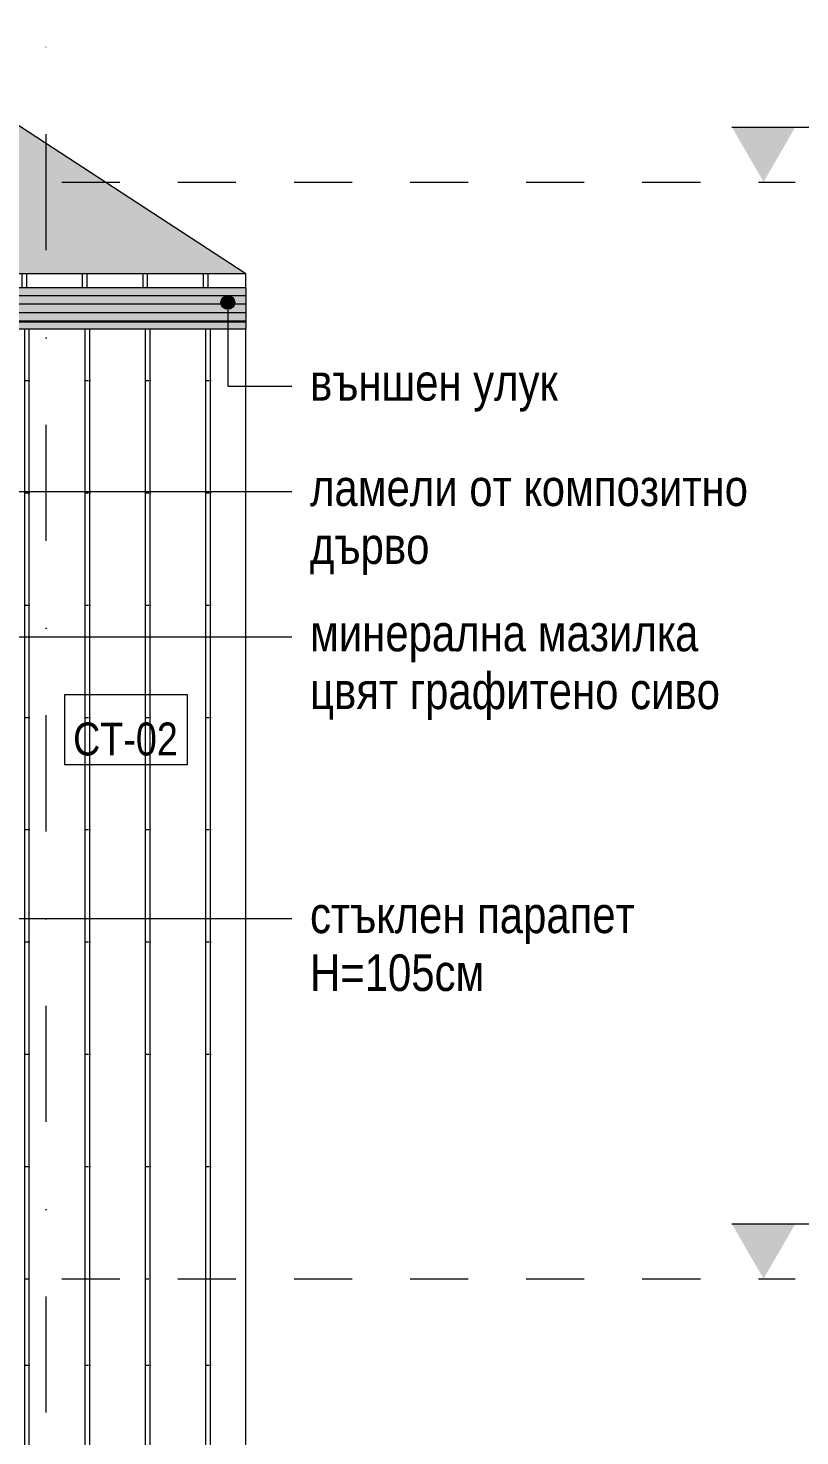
# Model space of a CAD drawing. Header units: centimetres. Extents: x 0 to 25250, y 0 to 2250.
# Drawn here: x 24243.2 to 24454.2, y 1613.6 to 1998.6 of the extents above; entities that cross this region are included whole.
import ezdxf

# ---------------------------------------------------------------- set-up
doc = ezdxf.new("R2010")
doc.units = ezdxf.units.CM
doc.linetypes.add('24-View-2$0$Dash', pattern=[31.75, 15.875, -15.875])
doc.linetypes.add('24-View-2$0$Dash dot', pattern=[79.375, 31.75, -23.8125, 0, -23.8125])
for name, color, linetype, lineweight in [('A-FLOR-LEVL', 7, 'Continuous', 9), ('A-ROOF', 7, 'Continuous', 9), ('A-ROOF-OTLN', 7, 'Continuous', 9), ('A-ROOF-PATT', 7, 'Continuous', 9), ('A-WALL', 7, 'Continuous', 9), ('A-WALL-IDEN', 7, 'Continuous', 9), ('A-WALL-PATT', 7, 'Continuous', 9), ('G-ANNO-TEXT', 7, 'Continuous', 9), ('S-GRID', 7, 'Continuous', 9)]:
    doc.layers.add(name, color=color, linetype=linetype, lineweight=lineweight)
doc.styles.add('24-View-2$0$Arial Narrow_1', font='ARIALN.TTF', dxfattribs={"height": 8.999999999999995})
doc.styles.add('24-View-2$0$Arial Narrow_2', font='ARIALN.TTF', dxfattribs={"height": 10})

# ---------------------------------------------------------------- blocks, each defined once
blk = doc.blocks.new('Level - w_ name-271244-ИЗТОК')
at = {"layer": 'A-FLOR-LEVL'}
blk.add_hatch(color=256, dxfattribs=at).paths.add_polyline_path([(143.454969445102, 15.00000000000006), (160.7754775207908, 15), (152.1152234829463, 5.287437154777306e-15)])
blk.add_line((143.454969445102, 15.00000000000006), (229.0350487621231, 14.99999999999978), dxfattribs=at)

msp = doc.modelspace()

# ---------------------------------------------------------------- hatches: boundary and pattern name
at = {"layer": 'A-ROOF-PATT', "true_color": 0x8b8b8b}
h = msp.add_hatch(dxfattribs=at)
h.set_pattern_fill('FP2_17', color=252, style=0, pattern_type=2)
h.set_pattern_definition([(0, (21664.58906137185, 2328.148239899185), (16.51, 6.907999999999999), [0.8382, -15.672]), (90, (21648.07906137185, 2328.148239899185), (-16.51, 6.908), [6.907999999999999, 0]), (90, (21649.34906137185, 2328.148239899185), (-16.51, 6.908), [6.907999999999999, 0])])
h.paths.add_polyline_path([(23734.52575980738, 1931.434655043264), (23920.61930541744, 1931.434655043264), (23920.61930541744, 1957.26991969847), (24020.61930541744, 1957.26991969847), (24020.61930541744, 1931.434655043264), (24302.68616814516, 1931.434655043264), (24150.44292490205, 2030.707977227255), (23648.61930564453, 2030.707977227255), (23648.61930564453, 2042.251386783534), (23365.61930564453, 2042.251386783534), (23365.61930564453, 2027.244954360372), (23329.61930564453, 2027.244954360372), (23329.61930564453, 2042.251386783534), (23035.61930564452, 2042.251386783534), (23035.61930564453, 1952.21279224457), (23390.61930541744, 1952.21279224457), (23390.61930541744, 1982.623078712745), (23525.61930564453, 1982.623078712745), (23525.61930564453, 1931.434655043264), (23728.28736307592, 1931.434655043264)])
h = msp.add_hatch(dxfattribs=at)
h.set_pattern_fill('FP2_16', color=252, style=0, pattern_type=2)
h.set_pattern_definition([(0, (24357.12906137185, 1881.557239899185), (16.51, 30.709), [0.8382, -15.672]), (90, (24340.61906137185, 1881.557239899185), (-16.51, 30.709), [30.709, 0]), (90, (24341.88906137185, 1881.557239899185), (-16.51, 30.709), [30.709, 0])])
h.paths.add_polyline_path([(24295.98146563889, 1927.625119536862), (24302.68616814516, 1927.625119536862), (24302.68616814516, 1931.434655043264), (24020.61930541744, 1931.434655043264), (24020.61930541744, 1927.625119536862), (24283.50467217597, 1927.625119536862)])
h.paths.add_polyline_path([(23528.65866766916, 1927.625119536862), (23920.61930541744, 1927.625119536862), (23920.61930541744, 1931.434655043264), (23525.61930564453, 1931.434655043264), (23525.61930564453, 1927.625119536862)])
at = {"layer": 'A-ROOF-PATT', "lineweight": 5, "true_color": 0xc0c0c0}
for points in [[(24020.61930541744, 1927.364584030461), (24302.68616814516, 1927.364584030461), (24302.68616814516, 1927.625119536862), (24020.61930541744, 1927.590214397592), (24020.61930541744, 1927.432015581443)], [(24140.02154735236, 1925.679835485639), (24302.68616814516, 1925.679835485639), (24302.68616814516, 1927.364584030461), (24020.61930541744, 1927.364584030461), (24020.61930541744, 1925.679835485639), (24133.7831506209, 1925.679835485639)], [(24295.98146563889, 1925.479835485639), (24302.68616814516, 1925.506630404882), (24302.68616814516, 1925.679835485639), (24020.61930541744, 1925.628071676619), (24020.61930541744, 1925.479835485639), (24283.50467217597, 1925.479835485639)], [(24020.61930541744, 1923.135015928013), (24302.68616814516, 1923.135015928013), (24302.68616814516, 1925.479835485639), (24020.61930541744, 1925.479835485639), (24020.61930541744, 1923.801476418777)], [(24020.61930541744, 1920.803223145708), (24302.68616814516, 1920.803223145708), (24302.68616814516, 1923.135015928013), (24020.61930541744, 1923.135015928013), (24020.61930541744, 1921.027994470091)], [(24302.68616814516, 1918.458403588083), (24302.68616814516, 1920.803223145708), (24020.61930541744, 1920.803223145708), (24020.61930541744, 1918.458403588083), (24295.98146563889, 1918.458403588083)], [(24020.61930541744, 1918.197868081681), (24302.68616814516, 1918.197868081681), (24302.68616814516, 1918.458403588083), (24020.61930541744, 1918.436664543887), (24020.61930541744, 1918.274014188458)], [(24121.30635715798, 1916.634655043265), (24302.68616814516, 1916.634655043265), (24302.68616814516, 1918.197868081681), (24020.61930541744, 1918.197868081681), (24020.61930541744, 1916.634655043265), (24108.82956369505, 1916.634655043265)], [(24295.98146563889, 1916.434655043264), (24302.68616814516, 1916.461449962507), (24302.68616814516, 1916.634655043265), (24020.61930541744, 1916.582891234244), (24020.61930541744, 1916.434655043264), (24271.02787871304, 1916.434655043264)]]:
    msp.add_hatch(color=9, dxfattribs=at).paths.add_polyline_path(points)
at = {"layer": 'A-WALL-PATT', "true_color": 0x8b8b8b}
h = msp.add_hatch(dxfattribs=at)
h.set_pattern_fill('FP2_24', color=252, style=0, pattern_type=2)
h.set_pattern_definition([(0, (14616.88206137185, 1656.557239899185), (16.51, 30.709), [0.8382, -15.672]), (90, (14600.37206137185, 1656.557239899185), (-16.51, 30.709), [30.709, 0]), (90, (14601.64206137185, 1656.557239899185), (-16.51, 30.709), [30.709, 0])])
h.paths.add_polyline_path([(24224.11930564453, 1656.557239899185), (24302.68616814522, 1656.557239899185), (24302.68616814522, 1916.434655043264), (24224.11930564453, 1916.434655043264), (24224.11930564453, 1886.803578408146), (24225.61930567506, 1886.803578408146), (24225.58207898738, 1884.23781813868), (24224.11930564453, 1884.23781813868), (24224.11930564453, 1677.719607704763)])
h = msp.add_hatch(dxfattribs=at)
h.set_pattern_fill('FP2_23', color=252, style=0, pattern_type=2)
h.set_pattern_definition([(0, (17836.33206137185, 1356.557239899185), (16.51, 30.709), [0.8382, -15.672]), (90, (17819.82206137185, 1356.557239899185), (-16.51, 30.709), [30.709, 0]), (90, (17821.09206137185, 1356.557239899185), (-16.51, 30.709), [30.709, 0])])
h.paths.add_polyline_path([(24271.02787871304, 1361.557239899185), (24302.68616814522, 1361.557239899185), (24302.68616814522, 1656.557239899185), (24224.11930564453, 1656.557239899185), (24224.11930564453, 1361.557239899185)])
at = {"layer": 'G-ANNO-TEXT'}
h = msp.add_hatch(color=256, dxfattribs=at)
edge = h.paths.add_edge_path()
edge.add_arc((24297.80110999269, 1923.637536680863), 1.875000000000114, 0, 360)

# ---------------------------------------------------------------- linework, layer by layer
at = {"layer": 'A-FLOR-LEVL', "linetype": '24-View-2$0$Dash'}
for p, q in [((22918.90578867697, 1956.557239899185), (24452.98153889264, 1956.557239899185)), ((22918.90578867697, 1656.557239899185), (24452.98153889264, 1656.557239899185))]:
    msp.add_line(p, q, dxfattribs=at)
at = {"layer": 'A-ROOF'}
for p, q in [((24302.68616814516, 1931.434655043264), (24150.44292490205, 2030.707977227255)), ((24302.68616814516, 1931.434655043264), (24020.61930541744, 1931.434655043264)), ((24302.68616814516, 1927.625119536861), (24302.68616814516, 1931.434655043264))]:
    msp.add_line(p, q, dxfattribs=at)
at = {"layer": 'A-ROOF-OTLN'}
for p, q in [((24302.68616814516, 1927.625119536862), (24020.61930541744, 1927.625119536862)), ((24020.61930541744, 1925.479835485639), (24302.68616814516, 1925.479835485639)), ((24302.68616814516, 1927.625119536861), (24302.68616814516, 1916.434655043264)), ((24302.68616814516, 1923.135015928013), (24020.61930541744, 1923.135015928013)), ((24302.68616814516, 1920.803223145707), (24020.61930541744, 1920.803223145707)), ((24302.68616814516, 1918.458403588083), (24020.61930541744, 1918.458403588083)), ((24302.68616814516, 1918.197868081681), (24020.61930541744, 1918.197868081681)), ((24020.61930541744, 1916.434655043264), (24302.68616814516, 1916.434655043264))]:
    msp.add_line(p, q, dxfattribs=at)
at = {"layer": 'A-WALL'}
msp.add_line((24302.68616814522, 1361.557239899185), (24302.68616814516, 1916.434655043264), dxfattribs=at)
at = {"layer": 'A-WALL-IDEN', "flags": 128}
msp.add_lwpolyline([(24253.24764013404, 1816.338984266346), (24286.69764013404, 1816.338984266346), (24286.69764013404, 1797.138984266347), (24253.24764013404, 1797.138984266347)], close=True, dxfattribs=at)
at = {"layer": 'G-ANNO-TEXT'}
for p, q in [((24297.80110999269, 1923.637536680863), (24297.80110999269, 1900.747514512158)), ((24297.80110999269, 1900.747514512158), (24315.28113542935, 1900.747514512158)), ((24077.34560395624, 1871.920594903221), (24315.28113542935, 1871.920594903221)), ((24079.43059622029, 1832.197226348568), (24315.28113542935, 1832.197226348568)), ((24211.08301815227, 1755.102159160289), (24315.28113542935, 1755.102159160289))]:
    msp.add_line(p, q, dxfattribs=at)
msp.add_circle((24297.80110999269, 1923.637536680863), 1.875000000000114, dxfattribs=at)
at = {"layer": 'S-GRID', "color": 1, "linetype": '24-View-2$0$Dash dot', "lineweight": 18, "true_color": 0xff0000}
msp.add_line((24248.11930564453, 1381.557239899185), (24248.11930564453, 2007.061818371517), dxfattribs=at)

# ---------------------------------------------------------------- block references
at = {"layer": 'A-FLOR-LEVL'}
for p in [(24292.20606137185, 1956.557239899185), (24292.20606137185, 1656.557239899185)]:
    msp.add_blockref('Level - w_ name-271244-ИЗТОК', p, dxfattribs=at)

# ---------------------------------------------------------------- texts
at = {"layer": 'A-WALL-IDEN', "insert": (24269.79764013404, 1804.147443130773), "char_height": 8.999999999999995, "width": 28.44999999999998, "attachment_point": 5, "line_spacing_factor": 0.9491888760139049, "style": '24-View-2$0$Arial Narrow_1'}
msp.add_mtext('\\pt25.00002,50.00004,74.99997,99.99999,125.00001,150.00003,174.99996,199.99998,225,250.00002,275.00004,299.99997,324.99999,350.00001,375.00003,399.99996,424.99998,450,475.00002,500.00004,524.99997,549.99999,575.00001,600.00003,624.99996,649.99998,675,700.00002,725.00004,749.99997,774.99999,800.00001;{\\fArial Narrow|b0|i0|c204|p34;СТ}-02', dxfattribs=at)
at = {"layer": 'G-ANNO-TEXT', "char_height": 10, "attachment_point": 1, "line_spacing_factor": 0.9491888760139049, "style": '24-View-2$0$Arial Narrow_2'}
for s, insert, width in [('\\pt15,30,45,60,75,90,105,120,135,150,165,180,195,210,225,240,255,270,285,300,315,330,345,360,375,390,405,420,435,450,465,480;{\\fArial Narrow|b0|i0|c204|p34;външен улук}', (24320.28113542935, 1906.758649361521), 70.1445), ('\\pt15,30,45,60,75,90,105,120,135,150,165,180,195,210,225,240,255,270,285,300,315,330,345,360,375,390,405,420,435,450,465,480;{\\fArial Narrow|b0|i0|c204|p34;ламели от композитно дърво}', (24320.28113542935, 1877.931729752584), 120.4), ('\\pt15,30,45,60,75,90,105,120,135,150,165,180,195,210,225,240,255,270,285,300,315,330,345,360,375,390,405,420,435,450,465,480;{\\fArial Narrow|b0|i0|c204|p34;минерална мазилка цвят графитено сиво}', (24320.28113542935, 1838.208361197931), 130.3), ('\\pt15,30,45,60,75,90,105,120,135,150,165,180,195,210,225,240,255,270,285,300,315,330,345,360,375,390,405,420,435,450,465,480;{\\fArial Narrow|b0|i0|c204|p34;стъклен парапет Н}=105{\\fArial Narrow|b0|i0|c204|p34;см}', (24320.28113542935, 1761.113294009652), 101.85)]:
    msp.add_mtext(s, dxfattribs=dict(at, insert=insert, width=width))

doc.saveas('drawing.dxf')
